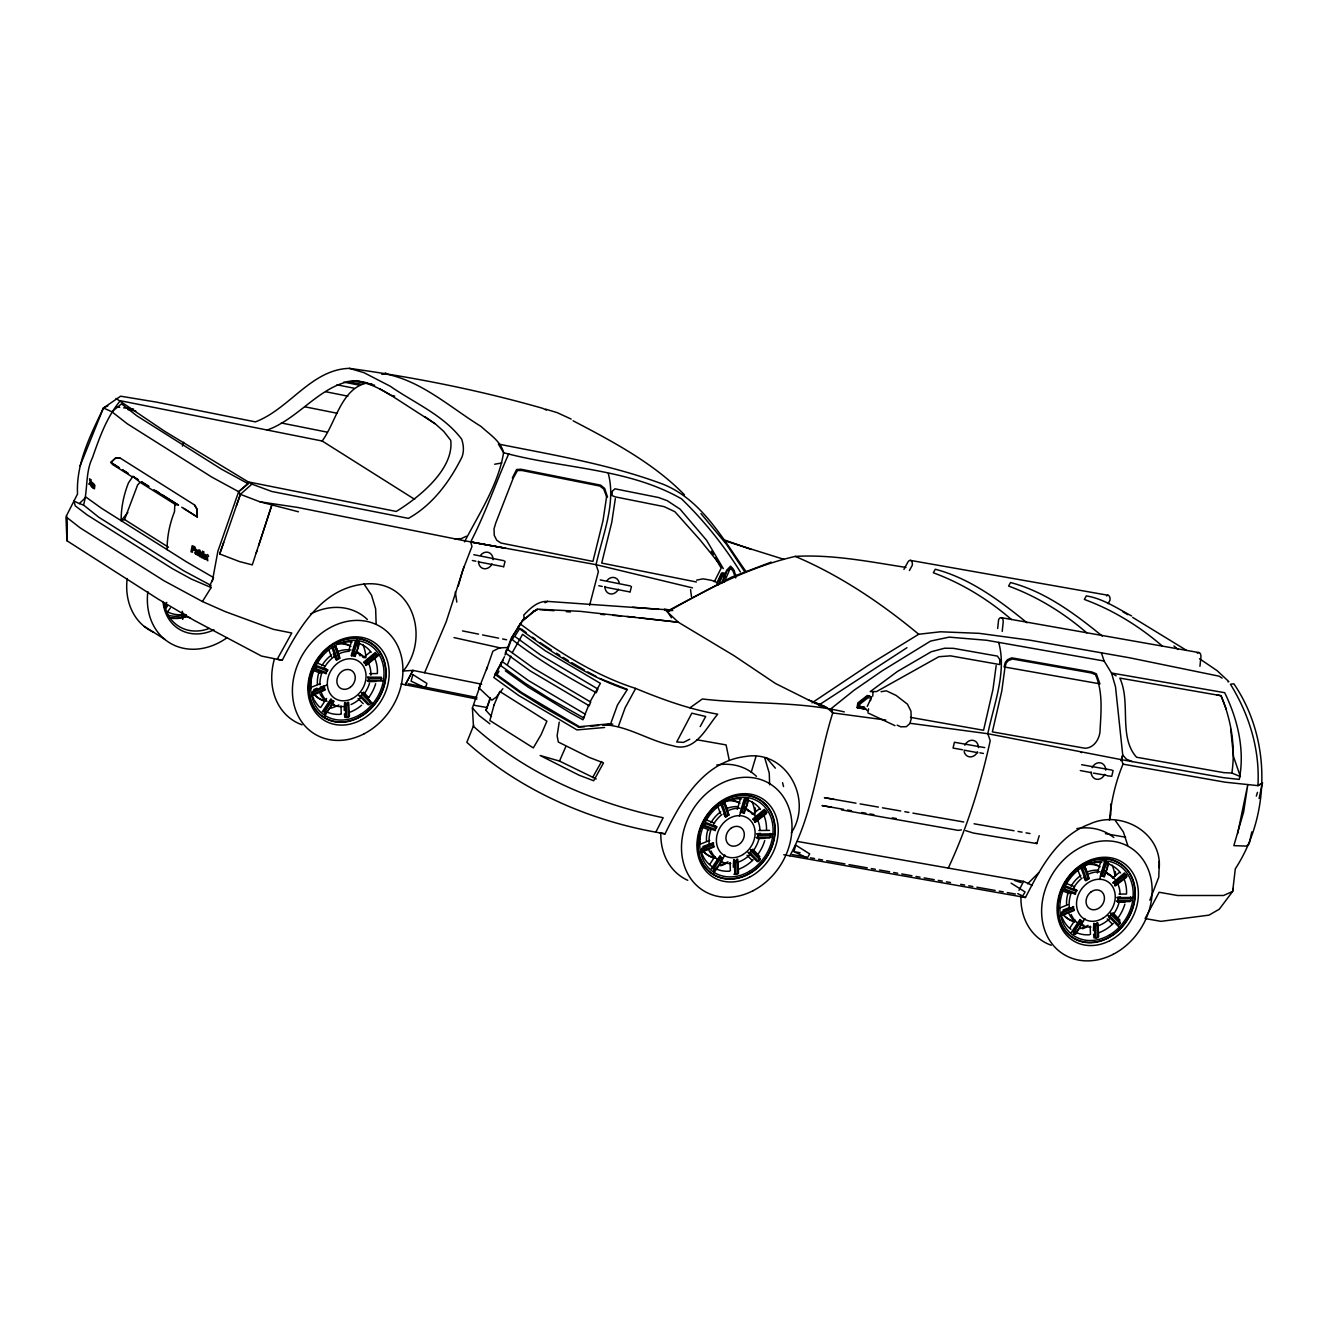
<?xml version="1.0" encoding="UTF-8"?>
<svg xmlns="http://www.w3.org/2000/svg" width="1329" height="1329" viewBox="0 0 1329 1329"><rect width="100%" height="100%" fill="white"/><g stroke="black" fill="none" stroke-linecap="round" stroke-linejoin="round"><path stroke-width="1.5" d="M1159.27 867.671C1161.712 832.02 1120.48 809.61 1089.68 824.046C1056.987 836.29 1040.507 868.418 1025.456 897.507L783.761 854.746M481.663 684.202L412.937 670.397L403.318 670.995C430.613 637.372 412.472 578.564 363.963 584.112C322.515 588.465 299.407 626.673 282.246 660.297L261.497 656.061L193.901 620.244L157.852 598.897L66.799 540.67L66.45 515.785L77.531 494.006C75.936 463.356 90.654 434.882 103.446 407.986L120.64 396.192L156.457 402.122L255.384 421.874C289.307 409.182 311.302 369.346 349.377 368.366C414.565 377.336 479.42 390.194 542.697 408.335L546.352 410.063M325.771 673.305L327.366 669.833L324.392 668.205M340.972 705.882L341.254 713.972M730.07 862.538L730.352 870.761M1090.179 926.13L1090.461 934.337M344.211 710.317L344.593 702.808L347.999 703.406L347.982 702.094L348.431 705.666M733.292 867.073L733.674 859.68L735.386 860.627L737.08 860.278L737.047 858.983L737.495 862.704M1093.418 930.649L1093.8 923.256L1095.511 924.22L1097.189 923.854L1097.173 922.559L1097.621 926.296M1159.303 861.209L1158.788 877.123L1149.834 900.182M349.444 716.215L348.663 702.426M714.819 830.16L716.464 826.704L713.623 825.143M738.525 873.087L737.745 859.298M1074.945 893.736L1076.59 890.297L1073.749 888.719M1098.634 936.679L1097.87 922.874M174.93 502.943L174.481 511.731A91.784 75.703 -57.8 0 0 167.105 549.641M872.771 696.114L872.987 691.994M870.561 700.616L870.877 696.778L867.339 695.482L857.82 702.941L857.072 707.56L866.159 709.387M1230.754 729.322L1233.528 756.666L1240.422 776.585L1231.867 773.046C1235.754 746.981 1231.252 719.869 1221.019 695.698L1216.949 694.984M997.664 628.517L998.611 619.613A5.067 2.708 -80 0 1 1001.833 617.885A5.067 2.708 -80 0 1 1003.162 622.487L1002.216 631.391M1199.937 666.294L1200.901 657.39A5.067 2.708 -80 0 0 1197.346 653.187M690.532 589.578L691.529 597.07M1233.03 888.453L1232.664 891.41L1219.274 909.219L1208.991 915.133L1160.965 921.346L1145.1 918.555L1159.137 892.257L1177.594 895.513L1223.511 895.497L1232.664 891.41L1235.305 868.834C1270.973 814.145 1270.939 738.06 1233.877 683.82L1230.421 684.219C1249.26 714.637 1260.025 749.656 1257.932 785.638L1225.222 782.2L1122.988 764.158L1121.61 759.706L1122.739 755.022L1115.513 686.827L1111.493 673.006L1104.117 661.011L1101.392 652.805M996.185 665.53L992.962 689.469L983.576 730.269L910.531 717.378M1005.006 667.092L1001.784 691.03L992.364 731.88L1085.012 748.244C1093.518 748.077 1099 739.854 1099.963 732.063C1100.894 713.025 1103.352 692.525 1095.445 674.617L1091.159 672.923L1012.548 659.034L1008.445 660.513L1006.236 662.922L1005.006 667.092L1099.017 683.687M199.35 554.343L199.516 556.137C196.908 555.921 197.838 546.219 195.679 550.92C200.014 550.223 190.811 552.798 196.891 554.243M367.186 680.598L368.714 680.215L367.684 676.959M380.742 680.448L382.004 678.288L368.964 678.388M756.267 837.486L757.779 837.087L758.045 835.26L756.766 833.815L760.371 833.349M769.807 837.32L770.82 837.104L770.355 833.433M1116.377 901.062L1117.905 900.68L1118.154 898.853L1116.892 897.407L1120.497 896.942M1129.932 900.896L1130.929 900.697L1130.481 897.009M615.344 498.541L611.755 522.413L601.705 563.081L696.413 581.986M559.227 722.129L557.117 735.768L558.33 742.031L589.079 757.347L603.516 762.896L593.681 780.754L579.029 775.172L540.122 755.503L559.509 761.068L596.239 778.96M857.836 707.925L858.584 703.307L868.086 695.848L870.877 696.778M864.365 707.393L859.514 706.53L859.896 704.137L868.169 697.642L869.332 698.024M868.568 708.839L868.119 711.513L863.8 706.895L859.514 706.53M89.94 482.261L89.608 484.254L88.578 483.906M92.465 483.424L91.568 482.477L91.236 486.447L92.532 483.856M93.346 487.826L92.166 486.397M93.479 488.192L94.442 488.873L94.891 485.268L92.316 483.191L93.91 484.105L92.88 486.464M196.16 554.243L197.572 555.057L198.785 550.837M201.36 553.047L200.014 551.934L199.931 556.785L200.862 553.645L202.274 553.927L202.49 552.814L200.629 553.063M358.132 645.163L358.896 641.508L357.435 649.449L354.394 656.127L355.89 652.356M356.969 639.083L351.637 655.911M1106.16 859.547L1099.465 879.549M1251.785 831.921L1249.194 843.732L1246.536 846.108L1233.844 845.626L1243.662 811.919L1247.798 784.575L1237.598 833.632M1259.095 798.447L1262.55 782.698L1257.932 785.638L1260.822 784.143M747.978 798.38L746.516 806.321L743.476 813.016M1108.104 861.973L1106.625 869.897L1103.602 876.608M714.005 870.744L719.039 864.847L722.478 857.703M1113.104 770.488L1111.758 776.319L1107.123 775.787M1074.131 934.337L1079.148 928.439L1082.603 921.296M359.627 643.236L355.076 656.526M748.709 800.108L744.157 813.398M1108.835 863.7L1104.283 876.99M503.625 567.068L505.053 561.253M630.012 592.302L631.458 586.488M333.247 653.868L336.254 659.915L339.26 658.519L336.038 648.203M348.53 651.21L351.238 642.422M737.279 809.378L740.353 799.194M1097.389 872.97L1100.462 862.787M793.994 851.656L795.689 845.111L809.677 853.916L807.301 857.969L793.994 851.656L800.091 852.736M324.924 713.872L329.957 707.975L333.429 700.832L331.569 704.27M1110.695 804.045L1110.778 814.444L1109.466 820.226C1111.16 801.022 1115.513 782.233 1122.988 764.158M1004.059 667.025L1005.339 662.307L1007.598 659.583L1011.784 657.855L1091.973 672.009L1096.342 673.836L1099.947 683.953M258.723 545.438L271.88 504.904L252.277 564.891L239.436 561.552L219.7 553.977L240.383 494.338L251.895 484.121L271.731 491.464L408.435 518.376C432.722 504.821 449.9 481.364 462.077 456.811C464.153 451.079 463.605 444.85 461.661 439.151C443.454 415.063 414.449 403.036 390.244 386.241L363.947 372.668L349.377 368.366M458.289 585.973L462.525 570.905L471.978 546.418L470.665 541.983C485.384 513.526 495.867 482.61 508.758 453.737M589.627 605.243L598.382 571.653L596.073 564.675C602.502 535.338 616.274 503.674 608.317 473.606M746.516 799.045L742.097 812.534L740.27 812.434L744.572 797.782L748.21 799.344M464.087 566.553L446.228 621.723L424.615 672.723M745.27 799.51L739.356 815.973M723.674 813.664L725.318 816.77L726.764 816.338L728.475 814.893L727.578 811.521M1083.783 877.24L1085.428 880.363L1086.873 879.914L1088.601 878.486L1087.687 875.113M505.003 655.014L511.266 638.086L520.951 622.819M507.595 649.815L512.413 636.824L524.191 618.135L523.776 615.078C530.155 608.4 537.597 600.957 547.548 601.389L544.973 602.751M618.434 726.265L625.095 707.875L635.661 688.439C662.158 699.386 689.352 709.337 717.71 714.171C706.214 727.711 695.05 753.227 672.69 745.685C649.117 740.851 628.285 726.033 604.114 724.754M751.217 772.332L755.985 756.434M965.668 830.642L973.326 833.034L1036.853 843.583L1039.212 835.692M1256.337 796.121L1257.467 792.333M66.799 540.67L66.55 517.247L80.238 527.929L164.131 580.839L202.423 601.522L211.128 587.551L209.733 585.807L211.045 585.458L183.784 570.839L98.795 517.247L83.528 505.037C88.079 489.687 85.122 472.709 92.465 457.708C99.409 437.789 106.685 417.107 120.324 400.727L322.166 441.012L414.631 499.322M182.422 446.095L183.635 442.258M212.291 581.504L217.873 551.286L238.655 491.697L249.42 482.128L396.258 511.449C418.22 497.91 454.202 469.602 450.73 440.331L443.703 431.344L435.331 423.885L391.091 395.361C379.413 388.284 366.488 381.539 352.733 380.709C319.259 385.892 298.56 418.967 267.162 430.031M473.722 725.252L466.828 742.313C518.925 789.409 587.152 819.843 655.795 832.153L663.171 817.734C594.113 803.214 526.051 773.893 473.456 726.315L472.41 707.942L480.334 685.216L479.071 687.99L491.913 700.15L496.099 697.293L502.86 688.721M491.448 716.514L485.965 710.334L489.786 700.333M1120.912 760.686L1122.739 755.022L1126.327 759.108L1132.109 761.567M464.469 541.867C479.171 513.625 498.375 484.504 503.591 452.707C500.784 441.078 489.288 434.201 481.081 426.476C450.431 407.554 421.193 380.642 385.177 373.881M256.231 552.947L257.062 550.472M485.965 710.334L490.202 697.642M219.7 553.977L223.704 542.431M236.379 505.884L240.383 494.338L238.655 491.697L211.793 477.094L127.318 423.818L111.902 411.774L103.446 407.986L80.056 465.931M486.464 669.7L492.876 651.193L499.339 647.921L508.326 647.472M501.415 662.191L500.319 665.331L525.171 683.289L548.86 698.223L583.796 717.959L584.976 714.869M506.449 649.798L505.352 652.938L530.337 670.979L589.212 705.815L590.375 702.725M513.592 636.691L512.496 639.83C538.627 660.164 567.3 676.943 596.339 692.708L597.518 689.618M355.491 640.91L351.205 655.579L353.032 655.662L357.435 642.173L359.146 642.472M1104.681 861.358L1100.379 876.01L1102.223 876.11L1106.625 862.621L1108.336 862.92M584.145 716.713L582.982 719.803L569.742 712.46L528.128 687.076L505.336 670.829M721.797 583.115L726.631 570.291L730.585 566.154L733.525 569.476L736.249 576.636M722.76 581.903L726.747 571.354L730.169 567.815L732.993 571.005L735.651 577.949M724.272 582.301L729.687 569.526L731.681 568.214L734.505 571.404M138.133 479.752L132.883 476.43L128.514 482.759A91.784 75.703 -57.8 0 0 121.138 520.652L124.561 519.539L137.601 485.002L140.11 482.294L176.142 505.02M479.071 687.99L487.411 666.876M507.495 664.566L510.901 656.077M585.308 713.623L588.714 705.151M559.509 761.068L565.705 746.865M789.875 855.826C813.913 811.72 817.717 760.338 832.751 712.909L831.373 708.457L854.065 690.233L882.257 670.78L930.632 641.06L949.139 637.139L986.766 640.279L1104.117 661.011M948.275 868.07C967.263 827.485 980.603 784.426 990.221 740.718L987.829 733.724C993.81 704.237 1006.983 672.391 998.677 642.389M512.263 652.689L522.596 634.315L545.355 650.828L600.409 683.388L590.076 701.762M209.733 585.807L213.554 577.567L186.608 561.934L101.619 508.342L86.036 497.162L79.291 503.575L73.942 501.05L75.255 505.851L87.133 514.921L172.139 568.513L191.31 579.045L211.128 587.551M313.661 668.603L315.588 668.553L316.452 666.709L315.388 664.915M717.295 582.052L721.497 573.081L724.504 573.248M718.042 582.434L722.262 573.463L725.252 573.613M719.703 582.218L723.026 575.141L724.255 575.208M702.742 825.475L704.669 825.425L705.533 823.581L716.414 827.917M867.256 706.397L871.691 696.961M91.751 483.341L92.88 483.025L92.797 484.038C90.222 477.177 89.043 489.354 92.066 483.972M334.077 701.247L324.376 716.447M512.329 477.975L516.632 469.453L521.051 469.27L600.691 485.168L604.662 488.441L607.503 496.98M714.271 581.786L721.198 568.081L715.235 557.947M791.27 832.884C813.398 799.958 786.668 749.44 745.486 756.483C704.204 761.617 681.611 799.975 665.032 833.881L659.998 832.901M724.803 854.896L719.836 864.548L713.457 873.319M1084.929 918.472L1075.809 934.038M1018.978 890.38L1023.596 881.376L1032.334 885.413M322.166 441.012C336.071 422.107 341.337 387.902 367.585 382.918L356.039 380.609M412.937 670.397L405.279 684.767L412.987 670.497M903.919 569.393L907.757 562.317A5.067 2.708 -80 0 1 910.996 560.589A5.067 2.708 -80 0 1 912.325 565.19L909.435 570.506M1108.12 603.648L1110.047 600.11A5.067 2.708 -80 0 0 1106.509 595.907M584.345 726.813L578.148 726.83L543.312 707.161L519.639 692.243L494.903 674.351L504.488 656.742M494.903 674.351L497.046 674.717L498.956 671.211M700.184 726.598L705.682 716.497L691.828 713.175L676.727 741.981L683.488 742.379L689.768 739.223M503.143 660.447L493.807 677.491L518.543 695.383L576.969 729.92L604.612 727.495M322.116 711.995L330.755 699.071L333.263 701.446M711.198 868.867L719.853 855.942L722.345 858.318M1071.307 932.443L1079.979 919.518L1082.454 921.911M92.681 484.47L91.668 486.846L92.615 487.743C95.19 489.089 93.528 484.786 93.445 487.743M331.253 699.353L323.778 711.679M720.335 856.208L712.859 868.551M1080.444 919.801L1072.968 932.144M592.584 777.565L601.622 761.517M320.654 707.526L326.602 698.489M709.786 864.332L714.886 856.491M1069.911 927.924L1075.011 920.067M331.934 700.566L324.226 712.909L325.638 713.839M721.016 857.438L713.308 869.764L714.703 870.711M1081.141 921.03L1073.417 933.357L1074.829 934.304M671.427 617.786L667.573 611.772L668.304 610.592L731.432 577.218L771.202 562.101M514.489 636.774L519.872 628.285M524.191 618.135L517.828 627.521C551.585 652.389 587.169 676.295 627.155 689.784L617.453 705.051L610.675 723.707L578.148 726.83M166.79 602.353L163.866 606.539M164.547 607.419L166.623 604.462M165.394 608.964L167.604 605.775M667.839 612.171L669.467 609.945L547.465 601.389M167.736 611.506L170.394 607.968M121.138 520.652L127.833 512.512M94.209 488.275C91.419 486.049 95.472 485.783 93.661 484.47M361.073 698.257L358.98 695.516L360.823 695.715L362.103 694.303L361.521 692.675L364.063 694.702M368.648 699.287L370.957 703.191L369.612 704.702L360.823 695.715M750.054 855.029L748.061 852.387L749.905 852.587L751.184 851.175L750.586 849.547L753.244 851.673M759.739 858.767L758.693 861.574L749.905 852.587M1110.164 918.605L1108.17 915.98L1110.031 916.179L1111.293 914.751L1110.712 913.139L1113.353 915.266M1119.865 922.359L1118.802 925.15L1110.031 916.179M1027.649 883.802L1038.813 872.605M1123.586 878.569L1126.793 876.11L1114.566 885.513M379.828 654.366L365.99 665.53M667.573 611.772L669.451 609.961L667.573 611.772C707.958 588.797 749.656 566.885 795.257 556.402C832.452 554.293 869.332 561.718 905.929 567.417M366.256 664.517L363.614 662.307L375.293 652.473L377.602 655.662L365.375 665.048L368.631 662.789M755.337 821.388L752.696 819.162L764.358 809.344L766.683 812.534L754.457 821.937M766.434 813.647L755.071 822.385M1126.543 877.24L1115.197 885.978M363.315 657.639L370.392 651.841M752.563 814.345L759.54 808.647M1112.672 877.937L1119.649 872.239M371.605 660.546L374.446 658.071M760.603 817.501L766.683 812.534M533.494 611.44L532.597 611.905L537.531 609.446L533.494 611.44L522.264 621.042L537.016 609.131L580.175 611.34L678.322 622.238L734.04 655.679L775.471 683.488L808.481 699.968L824.611 706.247M376.672 654.2L365.375 663.138M765.753 811.072L754.457 820.01M1125.862 874.648L1114.582 883.586L1112.805 882.755L1124.484 872.92L1126.793 876.11M375.459 653.818L364.096 662.556M764.54 810.69L753.178 819.428M1124.65 874.283L1113.303 883.021M111.902 411.774L121.537 403.85L136.953 415.894L221.428 469.154L248.29 483.773L238.655 491.697M689.934 707.842L702.343 698.988C749.34 704.403 798.447 701.114 844.314 711.895M320.372 687.076L323.96 686.046L324.442 687.641L324.774 689.352L321.352 691.163M103.446 407.986L107.815 405.877M811.986 702.842L868.9 664.849L918.721 634.249L940.434 631.79L979.157 633.335L1029.875 640.179L1129.584 657.789L1219.108 676.179L1222.099 678.106M713.706 846.324L713.058 842.918L702.875 846.473M1073.815 909.916L1073.184 906.494M906.959 647.705L818.498 705.3L826.954 707.676L832.751 712.909L885.795 720.036M725.136 805.125L723.591 802.135L724.072 803.713L722.395 804.709L726.764 816.338M1086.607 871.841L1083.7 865.727L1084.182 867.289L1082.504 868.302L1086.873 879.914M725.318 816.77L728.475 814.893M1085.428 880.363L1088.601 878.486M324.774 689.352L311.202 694.901M713.856 846.224L700.283 851.773M1073.982 909.817L1060.409 915.365M325.24 689.934L313.229 695.183M714.321 846.806L702.31 852.055M1074.43 910.398L1059.08 916.728M327.299 684.817L312.514 691.512M311.036 687.375L320.372 683.654M700.2 844.214L709.719 840.443M1060.309 907.807L1067.918 904.684M466.396 536.218L461.18 538.66L454.767 538.81M713.607 843.134L701.596 848.384M1073.716 906.727L1061.721 911.976M709.038 848.683L701.529 851.573M324.442 687.641L312.199 692.808L312.548 694.618M713.523 844.513L701.28 849.68L701.629 851.49M1073.649 908.106L1061.406 913.256L1061.755 915.083M313.744 689.635L317.033 688.206M1228.046 681.96L1228.843 681.627L1217.181 670.713L1199.522 658.719M1063.001 910.066L1069.745 907.474M382.237 374.396L386.091 373.233L382.104 374.197M182.272 611.257L182.87 615.56L186.459 614.795M182.621 614.231L182.737 619.281L182.106 617.354L185.728 616.606L189.997 617.769M344.394 713.872L344.809 717.378L348.696 717.228L347.999 703.406M733.89 874.249L737.778 874.1L737.08 860.278M1093.601 934.27L1094 937.842L1097.904 937.676L1097.189 923.854M696.595 580.142L703.058 578.829L710.832 580.192L715.384 581.471L718.291 584.86M494.637 464.236L501.847 462.974M881.094 691.711L886.31 690.814L896.095 695.416L907.491 704.204L910.963 711.214L911.196 718.956L909.8 723.607L906.361 726.681L900.713 726.813L897.175 725.136M961.382 829.894L958.242 830.376L841.44 809.859M376.24 681.445L368.665 681.694M765.238 838.317L757.547 838.582M1125.364 901.893L1117.672 902.158M590.458 726.232L598.582 725.451M602.652 725.069L612.819 724.089M381.739 680.232L368.714 680.215M770.82 837.104L757.779 837.087M1130.929 900.697L1117.905 900.68M769.856 838.018L756.799 837.968M1129.982 901.594L1116.908 901.56M383.682 680.93L367.718 681.096M773.312 833.864L757.347 834.047M1133.421 897.457L1117.456 897.623M369.595 673.653L377.253 673.587M758.859 830.509L769.557 830.392M1118.985 894.085L1126.527 894.035A38.043 31.381 -57.8 0 0 1124.45 880.047M183.684 508.359L197.34 516.981L196.875 508.924L194.532 504.954L119.643 457.741L115.872 457.824L110.689 462.442L119.228 467.825M119.643 457.741L115.806 457.824L110.922 462.475L119.444 467.858M668.304 610.592L671.328 610.526M199.134 551.037L198.602 549.94L200.114 550.356L199.732 552.382M758.045 835.26L771.086 835.16M1118.154 898.853L1131.212 898.753M381.323 677.209L368.266 677.175M1231.867 773.046L1223.859 772.647L1136.561 757.231C1118.138 736.831 1131.245 702.559 1119.815 678.089L1221.019 695.698L1226.368 709.387M539.591 609.612L553.994 610.709M566.32 611.656L570.44 611.971M632.67 607.27L658.819 609.363M664.733 609.861L672.756 610.509M600.824 614.38L604.845 614.696M612.902 615.344L620.959 615.991M626.989 616.473L635.129 617.271M89.425 478.822L91.136 479.835L90.987 480.733L89.575 480.002L90.671 481.912L89.807 482.759M639.249 617.736L678.322 622.238L664.434 609.131L671.162 610.227M115.739 406.857L119.71 407.338M123.68 407.82L133.581 409.05M1106.476 775.339L1093.352 773.096M910.282 723.308L987.829 733.724L1121.61 759.706L1223.361 777.664L1239.259 779.409C1245.04 749.872 1237.664 719.321 1224.69 692.691L1111.493 673.006L1116.144 675.83M240.383 494.338L259.969 501.814L297.613 507.429L465.183 540.886L596.073 564.675L692.509 587.883M833.947 799.327L824.395 797.666L856.009 803.181M831.572 807.235L822.02 805.573L843.483 809.311M860.079 803.895L878.369 807.085M882.439 807.799L900.73 810.989M904.8 811.703L908.87 812.401M912.923 813.115L963.758 821.986M974.041 823.781L1014.027 830.758M1018.031 831.456L1022.034 832.153M1026.021 832.851L1030.025 833.549M847.537 810.025L851.607 810.74M861.773 812.501L865.844 813.215M869.897 813.929L873.967 814.627M892.257 817.833L896.327 818.531M910.465 560.389L1108.203 595.292M1001.318 617.669L1199.04 652.589M857.072 707.56L863.734 708.739M984.756 747.612L954.405 742.246L953.059 748.077L962.462 749.739M1081.656 764.723L1112.008 770.089M979.905 752.829L983.41 753.443M1080.311 770.554L1091.308 772.647M977.828 752.696L964.057 750.171M353.032 655.662L354.627 655.945M697.11 739.804L726.099 744.921L729.272 760.404M473.905 705.217L487.444 707.609M1105.446 833.665L1125.663 837.237M742.097 812.534L743.708 812.816M1102.223 876.11L1103.818 876.392M797.267 841.407L1023.596 881.376M792.2 854.597L806.404 857.105M810.474 857.82L814.527 858.534M818.581 859.248L822.634 859.979M826.704 860.694L844.962 863.916M849.015 864.631L867.289 867.854M871.342 868.568L875.396 869.282M879.466 869.997L889.616 871.791M893.669 872.505L897.723 873.236M901.776 873.95L911.927 875.745M915.997 876.459L920.05 877.173M924.104 877.888L934.254 879.682M938.307 880.396L942.377 881.11M946.431 881.825L950.484 882.539M960.634 884.333L964.688 885.048M968.758 885.779L972.811 886.493M976.865 887.207L995.139 890.43M999.192 891.144L1003.245 891.859M1007.299 892.573L1015.422 894.018M655.795 832.153L665.032 833.881M127.75 409.531L135.774 410.993M1020.406 896.527L1025.456 897.507M359.295 381.589L370.608 383.981M352.733 380.709L365.043 383.167M368.698 384.031L374.662 385.227M347.533 381.506L361.272 384.247M343.779 382.087L358.564 385.028M394.68 396.075L391.091 395.361L379.745 388.832M336.951 384.795L354.195 388.234M325.655 391.723L347.833 396.158M500.086 444.384C554.957 455.315 610.476 464.585 663.105 484.254C701.828 499.82 723.142 539.458 746.267 571.935M305.138 406.857L337.151 413.253M281.333 422.987L326.917 432.091M473.805 554.691L503.957 560.705M600.21 579.926L630.361 585.939M472.376 560.506L475.865 561.203M502.528 566.519L478.29 561.835M598.764 585.74L602.253 586.438M628.916 591.754L604.695 587.069M408.136 683.754L476.928 697.492M401.109 683.937L476.912 699.054M462.509 630.91L478.556 634.132M482.56 634.946L498.591 638.153M502.595 638.967L506.598 639.764M500.352 647.937L454.003 637.588M282.246 660.297L277.246 659.201L291.765 633.003L273.425 629.331L225.265 611.622L202.423 601.522M819.528 704.586L814.212 703.174M259.969 501.814L298.444 511.781M370.475 383.815L372.419 384.347M724.355 540.687L784.11 559.393M316.9 662.905L325.256 666.244M545.588 409.133L557.167 412.638L571.154 419.084M1066.174 883.403L1074.679 886.792M706.048 819.81L714.57 823.216M1075.726 893.238L1064.778 889.018L1065.642 887.174L1076.54 891.493M326.519 672.773L315.588 668.553M715.6 829.645L704.669 825.425M1014.608 880.512L1021.27 882.606M723.541 539.624L751.284 549.458M1075.46 894.234L1064.778 890.081M326.269 673.786L312.548 668.354M715.351 830.658L701.629 825.226M1068.566 891.859L1071.623 892.855M1069.247 893.57L1062.602 890.795M319.475 671.444L322.582 672.474M709.138 829.977L702.493 827.219M320.256 673.188L313.478 670.381M795.257 556.402C839.961 575.341 881.426 603.25 918.721 634.249M79.291 503.575L83.528 505.037M316.452 666.709L327.333 671.045M1066.523 886.377L1077.204 890.53M317.332 665.912L328.014 670.065M706.397 822.784L717.095 826.937M635.661 688.439C593.415 674.85 555.738 650.23 520.32 623.949M627.404 689.452L599.661 678.421M808.481 699.968L826.954 707.676M573.065 420.778C612.37 441.361 653.253 462.841 684.452 494.82M867.82 712.859L894.982 725.651M1017.715 893.636L1022.699 895.995L1025.091 891.958L1011.103 883.137M116.022 398.451L164.63 431.261L251.895 484.121M587.817 671.909L596.272 676.561M597.95 689.053L540.72 655.114L515.735 637.073M590.824 702.161L533.577 668.221L508.592 650.18M585.424 714.321L528.41 680.531L503.558 662.556M580.275 727.212L521.782 692.608L497.046 674.717M1123.005 611.938L1127.856 614.679M1131.61 615.958C1117.074 608.283 1102.771 598.482 1086.291 595.907L1084.364 599.445C1113.054 609.994 1139.451 626.291 1162.526 646.226M571.802 662.673L584.345 669.949M1132.707 617.437L1186.564 650.396M1035.656 842.852L1036.853 843.583M551.419 650.014L540.089 642.555M556.469 653.187L559.825 655.313M563.18 657.423L568.214 660.596M122.866 470.017L127.983 473.24M133.099 476.48L138.366 479.786M141.871 481.995L148.865 486.414M155.875 490.833L159.38 493.042M162.886 495.252L178.551 505.136M122.65 469.968L127.767 473.207M141.638 481.962L148.649 486.364M153.898 489.687L178.335 505.086M181.757 507.246L197.107 516.931L196.825 508.907L194.532 504.954M112.184 464.253L131.92 476.712M124.561 519.539L168.501 547.249M144.412 626.457L165.078 639.498M424.765 416.592L435.331 423.885M532.381 637.189L535.454 639.332M521.533 629.066L526.184 632.587M489.919 723.84L479.271 715.65L472.41 707.942M1080.427 751.699L1081.607 752.646M132.883 476.43L140.11 482.294M723.026 575.141L725.269 576.985M1173.956 645.96L1178.026 649.449M1102.273 636.076C1074.928 613.782 1045.009 591.538 1010.538 582.534L1008.611 586.072C1037.301 596.605 1063.698 612.902 1086.773 632.853M1027.001 622.786C999.657 600.492 969.738 578.248 935.267 569.244L933.34 572.782C962.03 583.315 988.427 599.612 1011.502 619.563M363.216 703.656L358.082 698.556M1112.356 924.07L1107.157 918.871M752.247 860.478L747.048 855.295M1111.293 914.751L1120.164 923.638M751.184 851.175L760.038 860.046M362.103 694.303L370.957 703.191M1112.888 912.741L1119.982 920.166M752.762 849.148L759.856 856.574M363.565 692.143L368.631 697.492M1111.36 913.372L1120.247 922.309M751.25 849.779L760.138 858.733M362.169 692.907L372.917 703.855M757.397 861.773L748.509 852.836M368.316 704.918L359.445 695.964M1108.635 916.429L1119.383 927.376M755.603 853.816L757.763 856.192M766.218 757.563L775.372 768.162M700.964 513.592L726.531 544.408L744.605 571.586M1115.48 820.757L1123.354 831.904L1127.74 845.41M363.897 583.896L371.539 595.242L375.658 608.881L376.14 624.181M740.419 572.035C723.906 545.322 704.054 520.702 681.495 498.84C627.67 467.991 562.35 468.672 503.591 452.707L498.375 444.036M1114.582 883.586L1115.463 884.964M711.248 551.203L713.241 554.575M335.506 645.612L338.363 652.605M1084.746 866.143L1089.282 878.785M724.621 802.55L727.544 809.693M1084.182 867.289L1088.451 878.984M724.072 803.713L728.342 815.391M335.938 646.841L340.074 658.32M1080.61 877.223L1077.935 870.113M720.484 813.647L717.81 806.537M331.502 656.975L328.778 649.731M1083.733 864.199L1087.637 873.153M1080.344 866.242L1085.893 880.811M723.607 800.623L729.156 815.192M720.218 802.65L725.767 817.219M331.154 645.778L336.686 660.347M337.682 659.466L333.313 647.838L334.991 646.841L339.26 658.519M764.69 757.696L769.258 773.146L769.641 784.808M782.565 782.698L783.545 786.602M455.315 591.97L456.811 602.103M182.455 612.038L182.87 615.56M181.791 613.832L182.106 617.354M1094.232 923.638L1095.013 937.427M734.123 860.046L734.887 873.851M345.042 703.174L345.806 716.979M1097.638 924.785L1097.92 928.805M737.512 861.209L737.794 865.212M1095.511 924.22L1096.093 938.058M735.386 860.627L735.984 874.465M346.304 703.755L346.902 717.594M66.45 515.785L66.815 540.106M746.948 809.76A29.022 23.939 -57.8 0 1 755.237 816.156M757.165 819.196A29.022 23.939 -57.8 0 1 759.955 830.127M759.141 838.134A29.022 23.939 -57.8 0 1 752.447 851.823M750.619 853.949A29.022 23.939 -57.8 0 1 738.276 862.106M730.817 863.518A29.022 23.939 -57.8 0 1 720.418 861.225M717.461 859.331A29.022 23.939 -57.8 0 1 710.998 850.876M709.138 843.55A29.022 23.939 -57.8 0 1 711.248 828.98M713.706 823.947A29.022 23.939 -57.8 0 1 721.913 814.494M728.857 810.325A29.022 23.939 -57.8 0 1 739.987 808.215M745.021 808.414A29.022 23.939 -57.8 0 1 752.413 814.228M714.587 857.471A29.022 23.939 -57.8 0 1 708.955 850.394M706.48 840.991A29.022 23.939 -57.8 0 1 707.776 829.977M710.965 822.618A29.022 23.939 -57.8 0 1 720.683 811.853M726.747 808.514A29.022 23.939 -57.8 0 1 738.343 806.67M747.828 800.174A38.043 31.381 -57.8 0 1 760.437 809.328M764.341 816.455A38.043 31.381 -57.8 0 1 766.484 830.359M764.74 840.592A38.043 31.381 -57.8 0 1 757.48 854.896M753.144 859.846A38.043 31.381 -57.8 0 1 738.492 869.266M729.422 871.193A38.043 31.381 -57.8 0 1 715.617 868.701M711.962 866.608A38.043 31.381 -57.8 0 1 700.915 850.51M699.851 844.629A38.043 31.381 -57.8 0 1 699.702 841.323M699.735 839.646A38.043 31.381 -57.8 0 1 700.25 834.745M706.729 818.016A38.043 31.381 -57.8 0 1 708.756 815.109M715.534 807.899A38.043 31.381 -57.8 0 1 718.025 805.939M723.375 802.633A38.043 31.381 -57.8 0 1 727.744 800.739M729.172 800.257A38.043 31.381 -57.8 0 1 741.665 798.862M739.971 795.157A44.106 36.381 -57.8 0 1 775.106 827.801A44.106 36.381 -57.8 0 1 743.742 876.392A44.106 36.381 -57.8 0 1 699.768 857.404M699.253 855.776A44.106 36.381 -57.8 0 1 698.041 838.582M698.572 835.227A44.106 36.381 -57.8 0 1 738.293 795.34M752.031 801.62A44.056 36.348 -57.8 0 1 755.038 814.444M727.993 861.807A44.056 36.348 -57.8 0 1 720.036 865.013M745.253 807.235A30.567 25.218 -57.8 0 1 748.31 811.255M714.736 858.335A30.567 25.218 -57.8 0 1 704.785 852.537M726.747 800.905A30.567 25.218 -57.8 0 1 739.971 803.248M714.869 857.737A30.567 25.218 -57.8 0 1 703.274 851.59M728.741 799.809A30.567 25.218 -57.8 0 1 738.475 802.301M755.138 807.899A46.299 38.192 -57.8 0 1 755.653 811.388M725.75 863.767A46.299 38.192 -57.8 0 1 720.717 865.794M716.746 765.039A62.928 51.914 -57.8 0 1 756.434 776.335M687.757 880.313A62.928 51.914 -57.8 0 1 660.812 833.698M1107.074 873.352A29.022 23.939 -57.8 0 1 1115.347 879.748M1117.29 882.788A29.022 23.939 -57.8 0 1 1120.065 893.719M1119.267 901.71A29.022 23.939 -57.8 0 1 1112.572 915.415M1110.728 917.525A29.022 23.939 -57.8 0 1 1098.385 925.698M1090.943 927.11A29.022 23.939 -57.8 0 1 1080.527 924.801M1077.57 922.907A29.022 23.939 -57.8 0 1 1071.124 914.452M1069.264 907.142A29.022 23.939 -57.8 0 1 1071.373 892.556M1073.832 887.523A29.022 23.939 -57.8 0 1 1082.039 878.07M1088.966 873.917A29.022 23.939 -57.8 0 1 1100.096 871.807M1105.147 872.007A29.022 23.939 -57.8 0 1 1112.539 877.804M1083.816 925.167A29.022 23.939 -57.8 0 1 1080.477 924.286M1074.696 921.063A29.022 23.939 -57.8 0 1 1069.081 913.97M1066.606 904.584A29.022 23.939 -57.8 0 1 1067.885 893.57M1071.074 886.21A29.022 23.939 -57.8 0 1 1080.809 875.446M1086.856 872.106A29.022 23.939 -57.8 0 1 1098.468 870.246M1107.954 863.767A38.043 31.381 -57.8 0 1 1120.546 872.92M1124.866 904.169A38.043 31.381 -57.8 0 1 1117.589 918.489M1113.253 923.439A38.043 31.381 -57.8 0 1 1098.601 932.842M1089.547 934.785A38.043 31.381 -57.8 0 1 1075.726 932.293M1070.908 929.336A38.043 31.381 -57.8 0 1 1062.004 917.126M1059.961 901.61A38.043 31.381 -57.8 0 1 1060.359 898.321M1066.855 881.592A38.043 31.381 -57.8 0 1 1075.659 871.492M1083.5 866.226A38.043 31.381 -57.8 0 1 1092.156 863.086M1093.75 862.77A38.043 31.381 -57.8 0 1 1101.774 862.455M1100.08 858.75A44.106 36.381 -57.8 0 1 1135.049 897.889A44.106 36.381 -57.8 0 1 1091.807 942.676A44.106 36.381 -57.8 0 1 1058.15 902.175M1058.698 898.819A44.106 36.381 -57.8 0 1 1059.412 895.729M1059.844 894.184A44.106 36.381 -57.8 0 1 1096.774 859.182M1112.157 865.196A44.056 36.348 -57.8 0 1 1115.014 876.343M1088.119 925.399A44.056 36.348 -57.8 0 1 1080.161 928.589M1105.363 870.827A30.567 25.218 -57.8 0 1 1108.436 874.847M1074.845 921.927A30.567 25.218 -57.8 0 1 1064.894 916.13M1086.856 864.498A30.567 25.218 -57.8 0 1 1100.096 866.84M1074.995 921.329A30.567 25.218 -57.8 0 1 1063.399 915.183M1087.105 863.401A30.567 25.218 -57.8 0 1 1092.272 863.734M1093.917 864.083A30.567 25.218 -57.8 0 1 1098.585 865.893M1051.256 945.251A62.928 51.914 -57.8 0 1 1020.938 897.291M1076.855 828.615A62.928 51.914 -57.8 0 1 1113.818 837.519M1115.264 871.492A46.299 38.192 -57.8 0 1 1115.762 874.98M1085.859 927.36A46.299 38.192 -57.8 0 1 1082.52 928.772M1092.106 767.713A8.489 7.127 -69.7 0 1 1100.329 762.813A8.489 7.127 -69.7 0 1 1105.728 770.122M1104.748 774.375A8.489 7.127 -69.7 0 1 1096.525 779.276A8.489 7.127 -69.7 0 1 1091.126 771.983M964.854 745.237A8.489 7.127 -69.7 0 1 973.077 740.336A8.489 7.127 -69.7 0 1 978.476 747.646M977.496 751.915A8.489 7.127 -69.7 0 1 970.22 756.899A8.489 7.127 -69.7 0 1 964.123 751.616M480.716 555.14A8.489 7.127 -69.8 0 1 488.69 552.499A8.489 7.127 -69.8 0 1 493.059 559.692M492.012 563.928A8.489 7.127 -69.8 0 1 483.739 568.679A8.489 7.127 -69.8 0 1 478.473 561.237M607.12 580.374A8.489 7.127 -69.8 0 1 619.248 582.8M618.4 589.162A8.489 7.127 -69.8 0 1 610.127 593.897A8.489 7.127 -69.8 0 1 604.878 586.471M185.113 614.33A38.043 31.381 -57.8 0 1 165.643 610.891M183.352 615.46A41.797 34.471 -57.8 0 1 168.733 615.443M180.312 618.184A44.106 36.381 -57.8 0 1 169.83 617.985M209.102 628.484A44.056 36.348 -57.8 0 1 164.298 604.08M185.894 616.722A43.807 36.132 -57.8 0 1 169.929 617.703M153.616 632.255A62.928 51.914 -57.8 0 1 127.185 578.547M226.827 637.87A62.928 51.914 -57.8 0 1 170.245 643.203A62.928 51.914 -57.8 0 1 147.851 591.571M213.986 629.83A46.299 38.192 -57.8 0 1 163.052 602.12M356.205 652.29A29.022 23.939 -57.8 0 1 365.01 657.921M368.881 663.985A29.022 23.939 -57.8 0 1 370.874 675.232M369.528 683.256A29.022 23.939 -57.8 0 1 363.814 694.402M361.056 697.575A29.022 23.939 -57.8 0 1 351.039 704.52M343.596 706.513A29.022 23.939 -57.8 0 1 332.931 705.101M327.034 701.313A29.022 23.939 -57.8 0 1 321.269 692.259M319.924 684.734A29.022 23.939 -57.8 0 1 321.934 672.756M324.276 667.69A29.022 23.939 -57.8 0 1 334.493 656.393M337.965 654.317A29.022 23.939 -57.8 0 1 349.062 651.326M357.368 652.273A29.022 23.939 -57.8 0 1 363.133 657.107M334.626 704.702A29.022 23.939 -57.8 0 1 331.22 703.805M325.771 700.815A29.022 23.939 -57.8 0 1 319.99 693.738M317.432 684.501A29.022 23.939 -57.8 0 1 318.694 673.105M321.851 665.796A29.022 23.939 -57.8 0 1 331.386 655.147M337.333 651.775A29.022 23.939 -57.8 0 1 351.022 650.031M358.448 643.203A38.043 31.381 -57.8 0 1 371.223 652.29M375.293 659.649A38.043 31.381 -57.8 0 1 377.419 673.354M375.658 683.721A38.043 31.381 -57.8 0 1 368.449 697.941M361.554 705.284A38.043 31.381 -57.8 0 1 349.677 712.294M340.573 714.321A38.043 31.381 -57.8 0 1 326.718 711.929M319.674 707.144A38.043 31.381 -57.8 0 1 314.541 700.433M313.91 699.204A38.043 31.381 -57.8 0 1 311.866 693.771M310.787 687.857A38.043 31.381 -57.8 0 1 311.185 677.79M311.518 676.046A38.043 31.381 -57.8 0 1 312.398 672.54M312.963 670.796A38.043 31.381 -57.8 0 1 314.325 667.341M316.667 662.756A38.043 31.381 -57.8 0 1 321.618 655.828M339.925 643.435A38.043 31.381 -57.8 0 1 352.185 641.957M350.989 638.285A44.106 36.381 -57.8 0 1 386.058 673.853A44.106 36.381 -57.8 0 1 349.328 721.215A44.106 36.381 -57.8 0 1 308.893 692.542M308.727 690.914A44.106 36.381 -57.8 0 1 349.311 638.468M362.95 644.748A44.056 36.348 -57.8 0 1 365.957 657.573M338.912 704.951A44.056 36.348 -57.8 0 1 330.971 708.141M357.285 651.609A30.567 25.218 -57.8 0 1 360.059 655.895M324.043 700.981A30.567 25.218 -57.8 0 1 315.704 695.682M311.102 688.572A30.567 25.218 -57.8 0 1 309.989 685.216M337.666 644.05A30.567 25.218 -57.8 0 1 350.906 646.376M324.16 700.516A30.567 25.218 -57.8 0 1 314.209 694.735M339.676 642.937A30.567 25.218 -57.8 0 1 349.394 645.429M310.504 614.064A62.928 51.914 -57.8 0 1 367.352 619.464M302.065 724.803A62.928 51.914 -57.8 0 1 274.405 659.034M206.045 559.077L207.806 560.755L207.274 557.001L208.62 556.303L207.64 554.525L206.327 555.456L206.045 559.077M202.872 556.552C206.194 565.357 207.424 548.694 202.872 556.552M999.84 659.633L999.74 664.55L950.501 655.861L938.872 656.709L876.575 691.562L870.229 691.612L897.374 671.51L931.264 651.742L944.62 648.22L953.408 648.336L997.398 656.094L999.84 659.633M90.854 482.925L91.169 484.886L90.854 482.925M612.254 491.381L612.054 495.551L615.211 496.863L664.118 506.631L674.866 511.698L699.802 539.64L723.292 568.613L706.563 540.255L680.033 509.123L667.224 500.684L658.619 497.528L614.928 488.806L612.254 491.381M193.884 548.246L193.469 549.425L192.755 547.183L193.884 548.246M196.011 552.764L196.709 553.661L196.011 552.764M195.479 548.561L194.748 550.439L192.207 550.023L192.522 552.233L190.994 551.817L192.173 545.704L194.732 546.751L195.479 548.561M204.483 556.452C204.6 561.984 205.148 552.316 204.483 556.452M606.589 496.797L603.001 520.669L592.933 561.403L500.917 543.029L496.78 540.288L494.255 535.371L494.039 528.792L495.734 523.061L513.227 478.158L517.446 470.549L521.765 470.466L599.861 486.049L603.748 489.039L606.589 496.797M202.091 553.097L201.244 557.515L202.756 557.931L203.603 553.512L202.091 553.097M202.423 551.369L202.224 552.382L203.736 552.798L203.935 551.784L202.423 551.369M494.056 704.918L489.869 720.517L533.311 747.911L541.136 734.605L546.9 721.165L499.82 691.479L494.056 704.918M412.887 674.617L411.076 681.146L424.4 687.442L426.227 685.714L426.875 683.422L412.887 674.617M505.485 548.212L470.665 541.983L505.485 548.212M743.044 854.514A22.061 18.191 -57.8 0 0 747.679 818.116A22.061 18.191 -57.8 0 0 716.58 837.386A22.061 18.191 -57.8 0 0 743.044 854.514M749.44 871.342A41.797 34.471 -57.8 0 0 759.607 802.334A41.797 34.471 -57.8 0 0 700.184 837.569A41.797 34.471 -57.8 0 0 749.44 871.342M747.729 874.283A43.807 36.132 -57.8 0 0 762.58 802.035A43.807 36.132 -57.8 0 0 698.904 834.911A43.807 36.132 -57.8 0 0 747.729 874.283M753.011 890.746A62.928 51.914 -57.8 0 0 774.375 786.967A62.928 51.914 -57.8 0 0 682.873 834.18A62.928 51.914 -57.8 0 0 753.011 890.746M749.573 877.157A46.299 38.192 -57.8 0 0 765.288 800.806A46.299 38.192 -57.8 0 0 697.958 835.542A46.299 38.192 -57.8 0 0 749.573 877.157M731.05 828.233A10.383 8.555 -57.8 0 0 726.88 842.121A10.516 8.672 -57.8 0 0 739.206 844.297A10.383 8.555 -57.8 0 0 743.36 830.409A10.516 8.672 -57.8 0 0 731.05 828.233M1103.153 918.106A22.061 18.191 -57.8 0 0 1107.805 881.708A22.061 18.191 -57.8 0 0 1076.706 900.979A22.061 18.191 -57.8 0 0 1103.153 918.106M1109.565 934.918A41.797 34.471 -57.8 0 0 1119.732 865.91A41.797 34.471 -57.8 0 0 1060.293 901.162A41.797 34.471 -57.8 0 0 1109.565 934.918M1107.838 937.859A43.807 36.132 -57.8 0 0 1122.706 865.628A43.807 36.132 -57.8 0 0 1059.03 898.504A43.807 36.132 -57.8 0 0 1107.838 937.859M1113.137 954.338A62.928 51.914 -57.8 0 0 1134.501 850.543A62.928 51.914 -57.8 0 0 1042.999 897.773A62.928 51.914 -57.8 0 0 1113.137 954.338M1109.682 940.749A46.299 38.192 -57.8 0 0 1125.397 864.382A46.299 38.192 -57.8 0 0 1058.083 899.135A46.299 38.192 -57.8 0 0 1109.682 940.749M1091.159 891.825A10.383 8.555 -57.8 0 0 1087.006 905.714A10.516 8.672 -57.8 0 0 1099.316 907.89A10.383 8.555 -57.8 0 0 1103.485 894.002A10.516 8.672 -57.8 0 0 1091.159 891.825M352.218 698.622A22.061 18.191 -57.8 0 0 360.009 662.274A22.061 18.191 -57.8 0 0 327.848 678.504A22.061 18.191 -57.8 0 0 352.218 698.622M360.358 714.47A41.797 34.471 -57.8 0 0 370.525 645.462A41.797 34.471 -57.8 0 0 311.102 680.714A41.797 34.471 -57.8 0 0 360.358 714.47M358.647 717.411A43.807 36.132 -57.8 0 0 373.515 645.18A43.807 36.132 -57.8 0 0 309.823 678.039A43.807 36.132 -57.8 0 0 358.647 717.411M363.947 733.874A62.928 51.914 -57.8 0 0 385.294 630.096A62.928 51.914 -57.8 0 0 293.792 677.308A62.928 51.914 -57.8 0 0 363.947 733.874M360.491 720.285A46.299 38.192 -57.8 0 0 376.207 643.934A46.299 38.192 -57.8 0 0 308.893 678.67A46.299 38.192 -57.8 0 0 360.491 720.285M350.125 687.425A10.383 8.555 -57.8 0 0 354.295 673.537A10.516 8.672 -57.8 0 0 341.968 671.378A10.383 8.555 -57.8 0 0 337.799 685.249A10.516 8.672 -57.8 0 0 350.125 687.425"/></g></svg>
